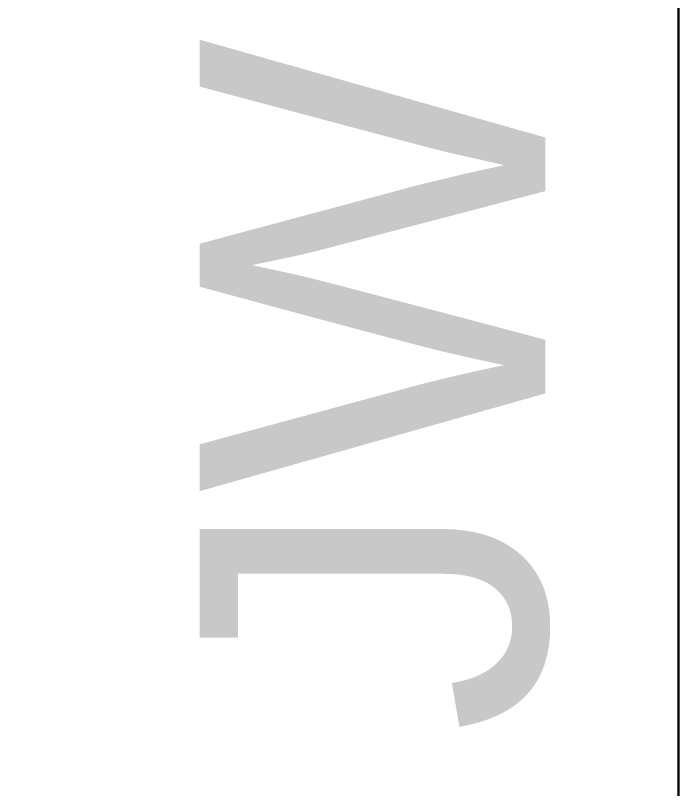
# Model space of a CAD drawing. Header units: metres. Extents: x 0 to 298, y 0 to 162.
# Drawn here: x 172.558 to 173.134, y 93.775 to 94.447 of the extents above; entities that cross this region are included whole.
import ezdxf

# ---------------------------------------------------------------- set-up
doc = ezdxf.new("R2010")
doc.units = ezdxf.units.M
doc.header["$MEASUREMENT"] = 0
doc.layers.add('BLK_1_FLR_0_BLT_UP_AREA', color=4, linetype='Continuous', lineweight=30)
doc.styles.get("Standard").update_dxf_attribs({"font": 'arial.ttf', "height": 0.35})
doc.styles.add('working', font='timesbd.ttf', dxfattribs={"height": 0.25})
doc.dimstyles.new('new model', dxfattribs={"dimtxt": 0.25, "dimasz": 0.23, "dimexe": 0.1, "dimexo": 0.1, "dimgap": 0, "dimtad": 0, "dimtoh": 1, "dimzin": 1, "dimdsep": 46, "dimtxsty": 'working', "dimcen": 0.09, "dimse1": 1, "dimse2": 1, "dimclrd": 8, "dimclre": 8, "dimclrt": 3, "dimadec": 1, "dimazin": 0, "dimtfac": 1, "dimtofl": 0, "dimtmove": 0, "dimatfit": 3, "dimfxl": 0, "dimtolj": 1, "dimtzin": 0, "dimlwd": -1, "dimlwe": -1, "dimarcsym": 0})

# ---------------------------------------------------------------- blocks, each defined once
blk = doc.blocks.new('*D61')
at = {"color": 8}
for p, q in [((172.18921, 95.9972), (172.18921, 94.48952)), ((172.18921, 92.3572), (172.18921, 93.86488))]:
    blk.add_line(p, q, dxfattribs=at)
at = {"color": 8, "lineweight": 35}
for points in [[(172.15088, 95.9972), (172.22755, 95.9972), (172.18921, 96.2272)], [(172.15088, 92.3572), (172.22755, 92.3572), (172.18921, 92.1272)]]:
    blk.add_solid(points, dxfattribs=at)
at = {"layer": 'Defpoints', "color": 0, "lineweight": 35}
for p in [(172.18921, 96.2272), (173.13408, 96.2272), (173.13408, 92.1272)]:
    blk.add_point(p, dxfattribs=at)
at = {"color": 3, "insert": (172.18921, 94.1772), "char_height": 0.25, "attachment_point": 5, "rotation": 90, "style": 'working'}
blk.add_mtext('\\A1;4.10', dxfattribs=at)
blk = doc.blocks.new('*D82')
at = {"color": 8}
for p, q in [((171.46117, 106.8172), (171.46117, 98.07304)), ((171.46117, 88.5422), (171.46117, 97.28637))]:
    blk.add_line(p, q, dxfattribs=at)
at = {"color": 8, "lineweight": 35}
for points in [[(171.42284, 106.8172), (171.4995, 106.8172), (171.46117, 107.0472)], [(171.42284, 88.5422), (171.4995, 88.5422), (171.46117, 88.3122)]]:
    blk.add_solid(points, dxfattribs=at)
at = {"layer": 'Defpoints', "color": 0, "lineweight": 35}
for p in [(173.13408, 107.0472), (171.46117, 88.3122), (173.13408, 88.3122)]:
    blk.add_point(p, dxfattribs=at)
at = {"color": 3, "insert": (171.46117, 97.6797), "char_height": 0.25, "attachment_point": 5, "rotation": 90, "style": 'working'}
blk.add_mtext('\\A1;18.73', dxfattribs=at)

msp = doc.modelspace()

# ---------------------------------------------------------------- linework, layer by layer
at = {"ltscale": 0.25}
msp.add_line((173.13408, 88.3122), (173.13408, 107.0472), dxfattribs=at)
msp.add_lwpolyline([(173.13408, 107.0472), (225.20038, 107.0472), (225.2013, 91.89751), (216.30083, 91.89751), (216.30083, 96.2272), (210.33203, 96.2272), (210.33203, 94.4272), (202.33203, 94.4272), (202.33203, 93.4272), (195.84815, 93.4272), (195.84815, 94.4272), (187.8483, 94.4272), (187.8483, 96.2272), (183.35038, 96.2272), (183.35038, 91.8972), (184.35038, 91.8972), (184.35038, 88.3122), (173.13408, 88.3122)], close=True)
at = {"layer": 'BLK_1_FLR_0_BLT_UP_AREA', "color": 26}
msp.add_lwpolyline([(173.13408, 88.3122), (183.35038, 88.3122), (183.35038, 96.2272), (216.30099, 96.22712), (216.30098, 91.89747), (225.20115, 91.89755), (225.19992, 107.0472), (173.13408, 107.0472)], close=True, dxfattribs=at)

# ---------------------------------------------------------------- texts
at = {"ltscale": 0.25, "insert": (172.71836, 93.8221), "char_height": 0.3, "width": 341.4821849, "attachment_point": 1, "rotation": 90}
msp.add_mtext('\\A1;JW', dxfattribs=at)

# ---------------------------------------------------------------- dimensions: what is measured, and where the dimension line sits
for base, p1, p2, override, picture, middle in [((171.4611692206, 88.312203286), (173.1340816788, 107.0472032859), (173.1340816788, 88.312203286), {"dimpost": '\\X'}, '*D82', (171.4611692206, 97.6797032859)), ((172.18921, 96.2272), (173.13408, 92.1272), (173.13408, 96.2272), {"dimpost": '\\X', "dimtmove": 2}, '*D61', (172.18921, 94.1772))]:
    dim = msp.add_linear_dim(base=base, p1=p1, p2=p2, angle=90, dimstyle='new model', override=override)
    dim.commit()
    dim.dimension.update_dxf_attribs({"geometry": picture, "text_midpoint": middle})

doc.saveas('drawing.dxf')
